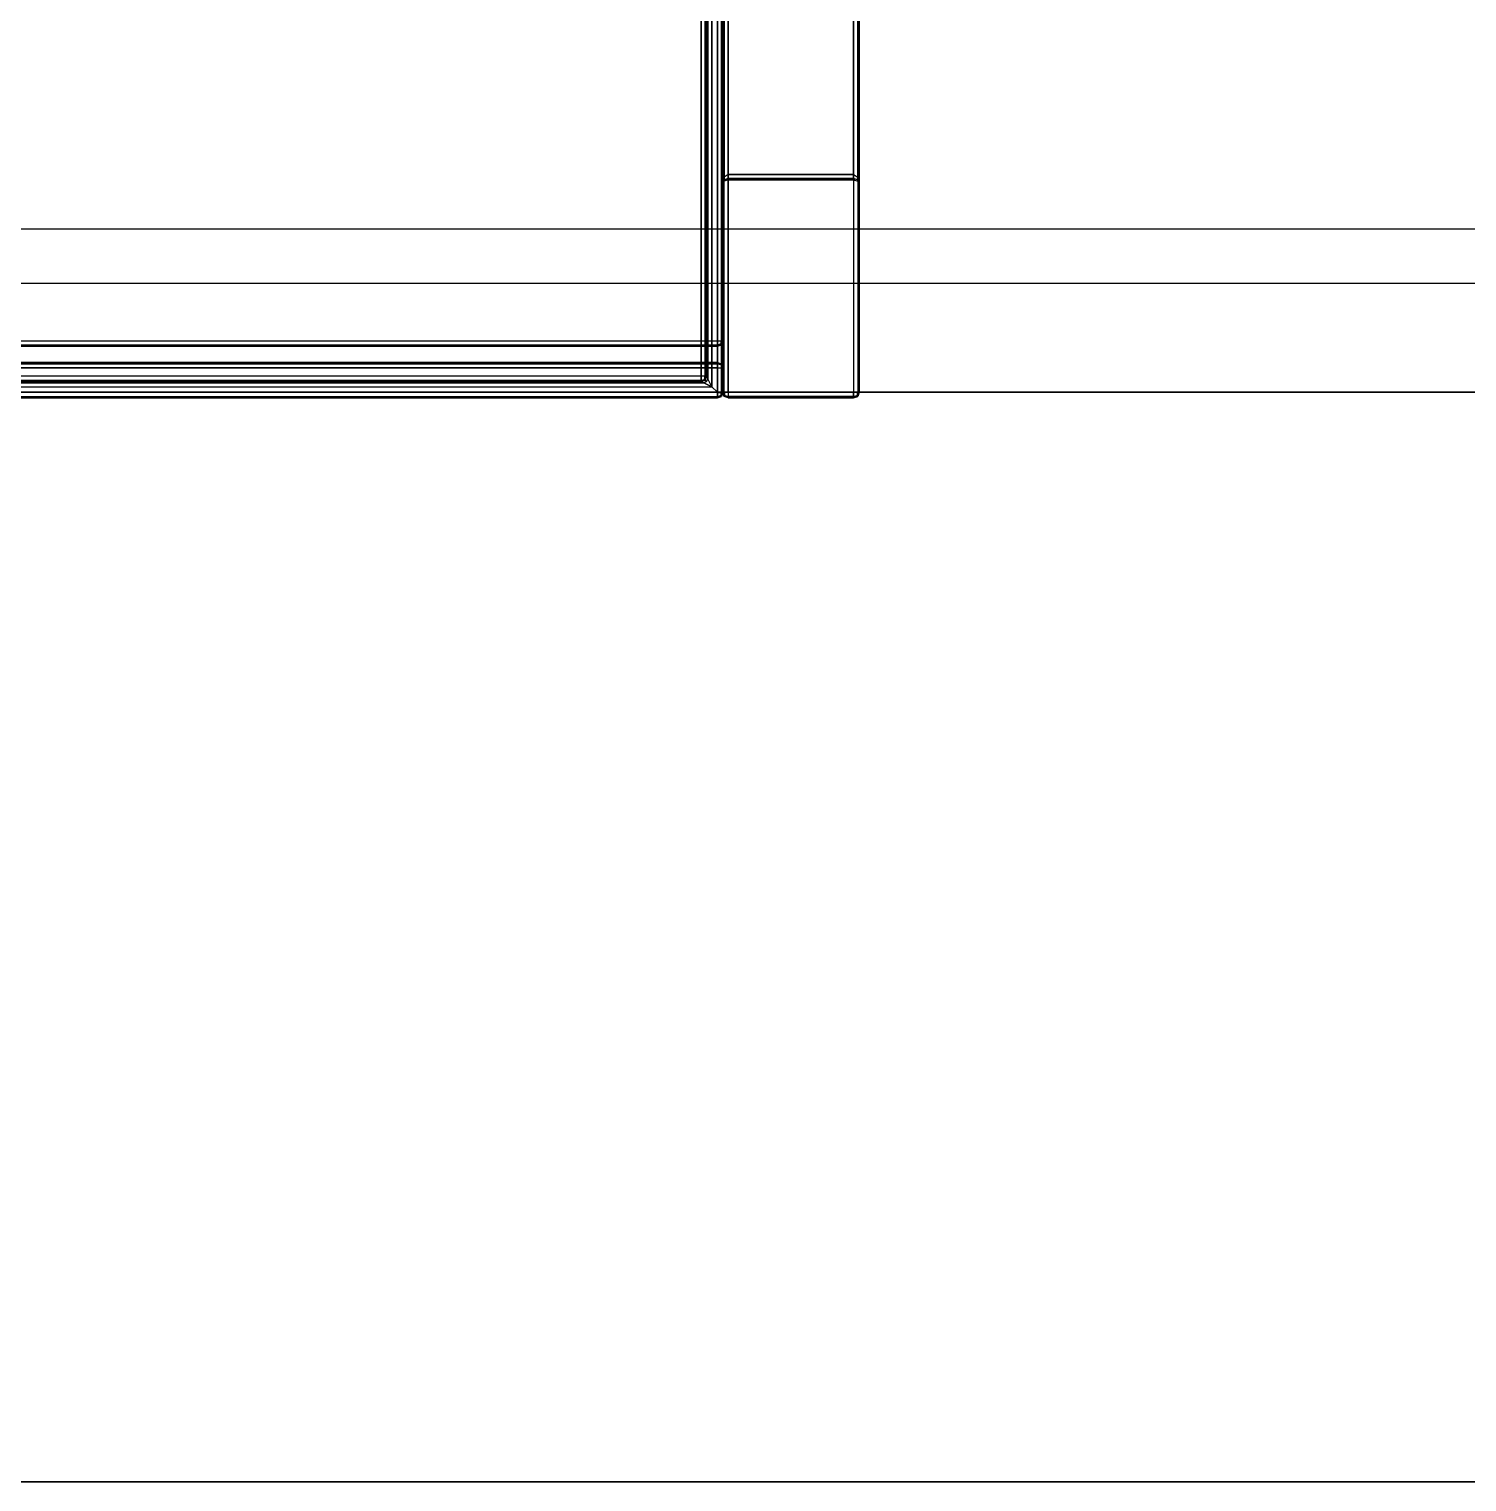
# Model space of a CAD drawing. Extents: x 11992 to 29481, y -6727 to 6811.
# Drawn here: x 15559.2 to 15823.1, y 430.6 to 697.3 of the extents above; entities that cross this region are included whole.
import ezdxf

# ---------------------------------------------------------------- set-up
doc = ezdxf.new("R2010")
doc.units = 0
doc.header["$MEASUREMENT"] = 0
doc.layers.get('0').update_dxf_attribs({"color": 8, "linetype": 'CONTINUOUS'})
doc.layers.add('FF-FINISH【完成面】', color=8, linetype='CONTINUOUS')
doc.layers.add('RC-FIN', color=8, linetype='CONTINUOUS')

msp = doc.modelspace()

# ---------------------------------------------------------------- linework, layer by layer
for p, q in [((15685.58, 1214.23, -2404.32), (15685.58, 630.6, -2404.32)), ((15685.58, 1214.23, -2404.56), (15685.58, 630.6, -2404.56)), ((15685.58, 1214.23, -2440.68), (15685.58, 630.6, -2440.68)), ((15685.58, 630.6, -2368.43), (15685.58, 1214.23, -2368.43)), ((15686.33, 1214.23, -2404.81), (15686.33, 630.6, -2404.81)), ((15686.33, 1214.23, -2368.68), (15686.33, 630.6, -2368.68)), ((15686.33, 630.6, -2440.43), (15686.33, 1214.23, -2440.43)), ((15686.33, 630.6, -2404.07), (15686.33, 1214.23, -2404.07)), ((15686.58, 630.6, -2439.68), (15686.58, 1214.23, -2439.68)), ((15686.58, 630.6, -2403.32), (15686.58, 1214.23, -2403.32)), ((15686.58, 1214.23, -2405.56), (15686.58, 630.6, -2405.56)), ((15686.58, 1214.23, -2369.43), (15686.58, 630.6, -2369.43)), ((15686.58, 1214.23, -52.17), (15686.58, 630.6, -52.17)), ((15686.58, 1214.23, -2439.43), (15686.58, 630.6, -2439.43)), ((15686.83, 630.6, -2440.18), (15686.83, 1214.23, -2440.18)), ((15686.83, 630.6, -51.42), (15686.83, 1214.23, -51.42)), ((15687.58, 630.6, -2440.43), (15687.58, 1214.23, -2440.43)), ((15687.58, 1214.23, -51.17), (15687.58, 630.6, -51.17)), ((15710.58, 1214.23, -51.17), (15710.58, 630.6, -51.17)), ((15710.58, 1214.23, -2440.43), (15710.58, 629.85, -2440.18)), ((15711.33, 1214.23, -2440.18), (15711.33, 630.6, -2440.18)), ((15711.33, 1214.23, -51.42), (15711.33, 630.6, -51.42)), ((15711.58, 630.6, -52.17), (15711.58, 1214.23, -52.17)), ((15711.58, 1214.23, -2439.43), (15711.58, 630.6, -2439.43)), ((15682.58, 633.6, -2368.93), (15682.58, 1211.23, -2368.93)), ((15682.58, 633.6, -2403.82), (15682.58, 1211.23, -2403.82)), ((15682.58, 633.6, -2440.18), (15682.58, 1211.23, -2440.18)), ((15682.58, 1211.23, -2405.07), (15682.58, 633.6, -2405.07)), ((15683.33, 633.6, -2439.93), (15683.33, 1211.23, -2439.93)), ((15683.33, 633.6, -2403.57), (15683.33, 1211.23, -2403.57)), ((15683.33, 1211.23, -2405.32), (15683.33, 633.6, -2405.32)), ((15683.33, 1211.23, -2369.18), (15683.33, 633.6, -2369.18)), ((15683.58, 633.6, -2439.18), (15683.58, 1211.23, -2439.18)), ((15683.58, 1211.23, -2369.93), (15683.58, 633.6, -2369.93)), ((15683.58, 633.6, -2402.82), (15683.58, 1211.23, -2402.82)), ((15683.58, 1211.23, -2439.68), (15683.58, 633.6, -2439.68)), ((15683.58, 1211.23, -2403.32), (15683.58, 633.6, -2403.32)), ((15683.58, 1211.23, -2406.07), (15683.58, 633.6, -2406.07)), ((15683.58, 633.6, -2405.56), (15683.58, 1211.23, -2405.56)), ((15683.58, 633.6, -2369.43), (15683.58, 1211.23, -2369.43)), ((15683.83, 1211.73, -2404.07), (15683.83, 633.1, -2404.07)), ((15683.83, 633.1, -2404.81), (15683.83, 1211.73, -2404.81)), ((15683.83, 633.1, -2368.68), (15683.83, 1211.73, -2368.68)), ((15683.83, 1211.73, -2440.43), (15683.83, 633.1, -2440.43)), ((15684.58, 631.6, -2404.32), (15684.58, 1213.23, -2404.32)), ((15684.58, 631.6, -2368.43), (15684.58, 1213.23, -2368.43)), ((15684.58, 631.6, -2440.68), (15684.58, 1213.23, -2440.68)), ((15684.58, 1213.23, -2404.56), (15684.58, 631.6, -2404.56)), ((15685.58, 1211.23, -1388.6), (15685.58, 640.07, -1388.6)), ((15685.58, 1211.23, -75.67), (15685.58, 640.07, -75.67)), ((15685.58, 1211.23, -51.67), (15685.58, 640.07, -51.67)), ((15685.58, 1211.23, -1412.6), (15685.58, 640.07, -1412.6)), ((15686.33, 1211.23, -75.42), (15686.33, 640.07, -75.42)), ((15686.33, 1211.23, -1388.85), (15686.33, 640.07, -1388.85)), ((15686.33, 1211.23, -51.92), (15686.33, 640.07, -51.92)), ((15686.33, 1211.23, -1412.35), (15686.33, 640.07, -1412.35)), ((15686.58, 1211.23, -52.67), (15686.58, 640.07, -52.67)), ((15686.58, 640.07, -74.67), (15686.58, 1211.23, -74.67)), ((15686.58, 1211.23, -1389.6), (15686.58, 640.07, -1389.6)), ((15686.58, 640.07, -1411.6), (15686.58, 1211.23, -1411.6)), ((15686.58, 1176.23, -75.17), (15686.58, 668.6, -75.17)), ((15686.58, 668.6, -2366.43), (15686.58, 1176.23, -2366.43)), ((15686.58, 668.6, -1411.61), (15686.58, 1176.23, -1411.61)), ((15686.58, 668.6, -1389.61), (15686.58, 1176.23, -1389.61)), ((15711.58, 1176.23, -2366.43), (15711.58, 668.6, -2366.43)), ((15711.58, 668.6, -1389.61), (15711.58, 1176.23, -1389.61)), ((15711.58, 1176.23, -1411.61), (15711.58, 668.6, -1411.61)), ((15711.58, 668.6, -75.17), (15711.58, 1176.23, -75.17)), ((15686.83, 1174.73, -2365.68), (15686.83, 670.1, -2365.68)), ((15686.83, 1174.73, -75.92), (15686.83, 670.1, -75.92)), ((15686.83, 670.1, -1388.86), (15686.83, 1174.73, -1388.86)), ((15686.83, 670.1, -1412.36), (15686.83, 1174.73, -1412.36)), ((15687.58, 1174.23, -76.17), (15687.58, 670.6, -76.17)), ((15687.58, 1174.23, -2365.43), (15687.58, 670.6, -2365.43)), ((15687.58, 1174.23, -1388.61), (15687.58, 670.6, -1388.61)), ((15687.58, 1174.23, -1412.61), (15687.58, 669.85, -1412.86)), ((15710.58, 1174.23, -76.17), (15710.58, 670.6, -76.17)), ((15710.58, 670.6, -1388.61), (15710.58, 1174.23, -1388.61)), ((15710.58, 670.6, -2365.43), (15710.58, 1174.23, -2365.43)), ((15710.58, 670.6, -1412.61), (15710.58, 1174.23, -1412.61)), ((15711.33, 670.1, -1388.86), (15711.33, 1174.73, -1388.86)), ((15711.33, 670.1, -2365.68), (15711.33, 1174.73, -2365.68)), ((15711.33, 670.1, -1412.36), (15711.33, 1174.73, -1412.36)), ((15711.33, 670.1, -75.92), (15711.33, 1174.73, -75.92)), ((15686.58, 668.6, -75.17), (15686.83, 670.1, -75.92)), ((15686.58, 668.6, -2366.43), (15686.83, 670.1, -2365.68)), ((15686.58, 668.6, -1411.61), (15686.83, 670.1, -1412.36)), ((15686.58, 668.6, -1389.61), (15686.83, 670.1, -1388.86)), ((15686.83, 670.1, -2365.68), (15686.81, 669.6, -2365.43)), ((15686.81, 669.6, -1412.61), (15686.83, 670.1, -1412.36)), ((15686.81, 669.6, -76.17), (15686.83, 670.1, -75.92)), ((15686.81, 669.6, -1388.61), (15686.83, 670.1, -1388.86)), ((15686.81, 669.6, -2365.43), (15687.58, 669.85, -2365.18)), ((15686.81, 669.6, -1412.61), (15687.58, 669.85, -1412.86)), ((15687.58, 669.85, -76.42), (15686.81, 669.6, -76.17)), ((15687.58, 669.85, -1388.36), (15686.81, 669.6, -1388.61)), ((15686.81, 669.6, -2365.43), (15686.83, 669.35, -2364.93)), ((15686.83, 669.35, -1413.11), (15686.81, 669.6, -1412.61)), ((15686.81, 669.6, -76.17), (15686.83, 669.35, -76.67)), ((15686.81, 669.6, -1388.61), (15686.83, 669.35, -1388.11)), ((15687.58, 670.6, -2365.43), (15686.83, 670.1, -2365.68)), ((15687.58, 670.6, -76.17), (15686.83, 670.1, -75.92)), ((15687.58, 670.6, -1388.61), (15686.83, 670.1, -1388.86)), ((15687.58, 670.6, -1412.61), (15686.83, 670.1, -1412.36)), ((15687.58, 669.6, -2364.43), (15686.83, 669.35, -2364.93)), ((15687.58, 669.6, -1413.61), (15686.83, 669.35, -1413.11)), ((15687.58, 669.6, -1387.61), (15686.83, 669.35, -1388.11)), ((15687.58, 669.6, -77.17), (15686.83, 669.35, -76.67)), ((15710.58, 670.6, -1388.61), (15687.58, 670.6, -1388.61)), ((15710.58, 670.6, -76.17), (15687.58, 670.6, -76.17)), ((15687.58, 670.6, -2365.43), (15710.58, 670.6, -2365.43)), ((15687.58, 670.6, -2365.43), (15687.58, 669.85, -2365.18)), ((15687.58, 670.6, -76.17), (15687.58, 669.85, -76.42)), ((15687.58, 670.6, -1388.61), (15687.58, 669.85, -1388.36)), ((15710.58, 670.6, -1412.61), (15687.58, 670.6, -1412.61)), ((15687.58, 669.6, -2364.43), (15687.58, 669.85, -2365.18)), ((15687.58, 669.6, -1413.61), (15687.58, 669.85, -1412.86)), ((15687.58, 669.6, -1387.61), (15687.58, 669.85, -1388.36)), ((15687.58, 669.85, -2365.18), (15710.58, 669.85, -2365.18)), ((15687.58, 669.6, -77.17), (15687.58, 669.85, -76.42)), ((15710.58, 669.85, -1388.36), (15687.58, 669.85, -1388.36)), ((15687.58, 669.85, -76.42), (15710.58, 669.85, -76.42)), ((15710.58, 669.85, -1412.86), (15687.58, 669.85, -1412.86)), ((15687.58, 669.6, -2364.43), (15687.58, 669.6, -1413.61)), ((15710.58, 669.6, -1387.61), (15687.58, 669.6, -1387.61)), ((15687.58, 669.6, -1387.61), (15687.58, 669.6, -77.17)), ((15687.58, 669.6, -77.17), (15710.58, 669.6, -77.17)), ((15710.58, 669.6, -1413.61), (15687.58, 669.6, -1413.61)), ((15710.58, 669.6, -2364.43), (15687.58, 669.6, -2364.43)), ((15710.58, 670.6, -1388.61), (15711.33, 670.1, -1388.86)), ((15710.58, 670.6, -1388.61), (15710.58, 669.85, -1388.36)), ((15710.58, 670.6, -76.17), (15710.58, 669.85, -76.42)), ((15710.58, 670.6, -76.17), (15711.33, 670.1, -75.92)), ((15710.58, 670.6, -2365.43), (15711.33, 670.1, -2365.68)), ((15710.58, 670.6, -1412.61), (15710.58, 669.85, -1412.86)), ((15710.58, 670.6, -1412.61), (15711.33, 670.1, -1412.36)), ((15710.58, 669.6, -2364.43), (15710.58, 670.6, -2365.43)), ((15711.35, 669.6, -76.17), (15710.58, 669.85, -76.42)), ((15710.58, 669.6, -1387.61), (15710.58, 669.85, -1388.36)), ((15711.35, 669.6, -1388.61), (15710.58, 669.85, -1388.36)), ((15710.58, 669.85, -2365.18), (15711.35, 669.6, -2365.43)), ((15710.58, 669.6, -77.17), (15710.58, 669.85, -76.42)), ((15710.58, 669.6, -1413.61), (15710.58, 669.85, -1412.86)), ((15710.58, 669.85, -1412.86), (15711.35, 669.6, -1412.61)), ((15710.58, 669.6, -1387.61), (15710.58, 669.6, -77.17)), ((15710.58, 669.6, -1387.61), (15711.33, 669.35, -1388.11)), ((15710.58, 669.6, -77.17), (15711.33, 669.35, -76.67)), ((15710.58, 669.6, -1413.61), (15710.58, 669.6, -2364.43)), ((15710.58, 669.6, -1413.61), (15711.33, 669.35, -1413.11)), ((15710.58, 669.6, -2364.43), (15711.33, 669.35, -2364.93)), ((15711.58, 668.6, -1389.61), (15711.33, 670.1, -1388.86)), ((15711.58, 668.6, -2366.43), (15711.33, 670.1, -2365.68)), ((15711.35, 669.6, -1388.61), (15711.33, 670.1, -1388.86)), ((15711.35, 669.6, -2365.43), (15711.33, 670.1, -2365.68)), ((15711.58, 668.6, -1411.61), (15711.33, 670.1, -1412.36)), ((15711.58, 668.6, -75.17), (15711.33, 670.1, -75.92)), ((15711.35, 669.6, -1412.61), (15711.33, 670.1, -1412.36)), ((15711.33, 670.1, -75.92), (15711.35, 669.6, -76.17)), ((15711.35, 669.6, -76.17), (15711.33, 669.35, -76.67)), ((15711.33, 669.35, -1388.11), (15711.35, 669.6, -1388.61)), ((15711.35, 669.6, -2365.43), (15711.33, 669.35, -2364.93)), ((15711.35, 669.6, -1412.61), (15711.33, 669.35, -1413.11)), ((15686.58, 668.6, -75.17), (15686.83, 669.35, -76.67)), ((15686.58, 668.6, -2366.43), (15686.83, 669.35, -2364.93)), ((15686.58, 668.6, -1411.61), (15686.83, 669.35, -1413.11)), ((15686.58, 668.6, -1389.61), (15686.83, 669.35, -1388.11)), ((15686.58, 668.6, -75.17), (15686.58, 630.6, -52.17)), ((15686.58, 630.6, -2439.43), (15686.58, 668.6, -2366.43)), ((15686.58, 668.6, -2366.43), (15686.58, 668.6, -1411.61)), ((15686.58, 630.6, -1388.61), (15686.58, 668.6, -1389.61)), ((15686.58, 668.6, -1411.61), (15686.58, 630.6, -1412.61)), ((15686.58, 668.6, -1411.61), (15686.58, 668.6, -1389.61)), ((15686.58, 668.6, -1389.61), (15686.58, 668.6, -75.17)), ((15686.83, 669.35, -2364.93), (15686.83, 669.35, -1413.11)), ((15686.83, 669.35, -76.67), (15686.83, 669.35, -1388.11)), ((15711.33, 669.35, -1413.11), (15711.33, 669.35, -2364.93)), ((15711.58, 668.6, -1389.61), (15711.33, 669.35, -1388.11)), ((15711.58, 668.6, -2366.43), (15711.33, 669.35, -2364.93)), ((15711.33, 669.35, -1388.11), (15711.33, 669.35, -76.67)), ((15711.58, 668.6, -1411.61), (15711.33, 669.35, -1413.11)), ((15711.58, 668.6, -75.17), (15711.33, 669.35, -76.67)), ((15711.58, 668.6, -1389.61), (15711.58, 630.6, -1388.61)), ((15711.58, 668.6, -1389.61), (15711.58, 668.6, -75.17)), ((15711.58, 668.6, -2366.43), (15711.58, 668.6, -1411.61)), ((15711.58, 630.6, -1412.61), (15711.58, 668.6, -1411.61)), ((15711.58, 630.6, -52.17), (15711.58, 668.6, -75.17)), ((15711.58, 668.6, -1411.61), (15711.58, 668.6, -1389.61)), ((15711.58, 630.6, -2439.43), (15711.58, 668.6, -2366.43)), ((14424.69, 640.07, -75.67), (15685.58, 640.07, -75.67)), ((14424.69, 640.07, -1388.6), (15685.58, 640.07, -1388.6)), ((14424.69, 640.07, -1412.6), (15685.58, 640.07, -1412.6)), ((14424.69, 640.07, -51.67), (15685.58, 640.07, -51.67)), ((15685.58, 640.07, -75.67), (15685.58, 639.32, -75.42)), ((15685.58, 640.07, -75.67), (15686.33, 640.07, -75.42)), ((15685.58, 640.07, -1388.6), (15686.33, 640.07, -1388.85)), ((15685.58, 640.07, -1388.6), (15685.58, 639.32, -1388.85)), ((15685.58, 640.07, -51.67), (15686.33, 640.07, -51.92)), ((15685.58, 640.07, -51.67), (15685.58, 639.32, -51.92)), ((15685.58, 640.07, -1412.6), (15685.58, 639.32, -1412.35)), ((15685.58, 640.07, -1412.6), (15686.33, 640.07, -1412.35)), ((15686.33, 640.07, -75.42), (15686.21, 639.45, -75.3)), ((15686.21, 639.45, -1388.98), (15686.33, 640.07, -1388.85)), ((15686.33, 640.07, -1412.35), (15686.21, 639.45, -1412.23)), ((15686.21, 639.45, -52.05), (15686.33, 640.07, -51.92)), ((15686.58, 640.07, -52.67), (15686.33, 639.32, -52.67)), ((15686.58, 640.07, -52.67), (15686.33, 640.07, -51.92)), ((15686.58, 640.07, -74.67), (15686.33, 640.07, -75.42)), ((15686.58, 640.07, -74.67), (15686.33, 639.32, -74.67)), ((15686.58, 640.07, -1389.6), (15686.33, 639.32, -1389.6)), ((15686.58, 640.07, -1389.6), (15686.33, 640.07, -1388.85)), ((15686.58, 640.07, -1411.6), (15686.33, 640.07, -1412.35)), ((15686.58, 640.07, -1411.6), (15686.33, 639.32, -1411.6)), ((15686.58, 640.07, -52.67), (15686.58, 640.07, -74.67)), ((15686.58, 640.07, -1389.6), (15686.58, 640.07, -1411.6)), ((14424.69, 639.32, -75.42), (15685.58, 639.32, -75.42)), ((14424.69, 639.32, -1388.85), (15685.58, 639.32, -1388.85)), ((14424.69, 639.32, -51.92), (15685.58, 639.32, -51.92)), ((14424.69, 639.32, -1412.35), (15685.58, 639.32, -1412.35)), ((14424.69, 639.07, -1389.6), (15685.58, 639.07, -1389.6)), ((14424.69, 639.07, -1411.6), (15685.58, 639.07, -1411.6)), ((14424.69, 639.07, -52.67), (15685.58, 639.07, -52.67)), ((14424.69, 639.07, -74.67), (15685.58, 639.07, -74.67)), ((15685.58, 639.32, -1388.85), (15686.21, 639.45, -1388.98)), ((15686.21, 639.45, -75.3), (15685.58, 639.32, -75.42)), ((15685.58, 639.32, -51.92), (15686.21, 639.45, -52.05)), ((15686.21, 639.45, -1412.23), (15685.58, 639.32, -1412.35)), ((15685.58, 639.07, -1411.6), (15686.33, 639.32, -1411.6)), ((15685.58, 639.07, -1411.6), (15685.58, 639.32, -1412.35)), ((15685.58, 639.07, -1389.6), (15685.58, 639.32, -1388.85)), ((15685.58, 639.07, -1389.6), (15686.33, 639.32, -1389.6)), ((15685.58, 639.07, -74.67), (15686.33, 639.32, -74.67)), ((15685.58, 639.07, -74.67), (15685.58, 639.32, -75.42)), ((15685.58, 639.07, -52.67), (15685.58, 639.32, -51.92)), ((15685.58, 639.07, -52.67), (15686.33, 639.32, -52.67)), ((15685.58, 639.07, -1411.6), (15685.58, 639.07, -1389.6)), ((15685.58, 639.07, -74.67), (15685.58, 639.07, -52.67)), ((15686.21, 639.45, -75.3), (15686.33, 639.32, -74.67)), ((15686.21, 639.45, -1388.98), (15686.33, 639.32, -1389.6)), ((15686.21, 639.45, -52.05), (15686.33, 639.32, -52.67)), ((15686.21, 639.45, -1412.23), (15686.33, 639.32, -1411.6)), ((15686.33, 639.32, -1411.6), (15686.33, 639.32, -1389.6)), ((15686.33, 639.32, -74.67), (15686.33, 639.32, -52.67)), ((14424.69, 636.07, -52.17), (15685.58, 636.07, -52.17)), ((15685.58, 636.07, -2367.43), (14424.69, 636.07, -2367.43)), ((14424.69, 635.82, -51.42), (15685.58, 635.82, -51.42)), ((15685.58, 635.82, -2368.18), (14424.69, 635.82, -2368.18)), ((14424.69, 635.07, -2368.43), (15685.58, 635.07, -2368.43)), ((15685.58, 635.07, -51.17), (14424.69, 635.07, -51.17)), ((15685.58, 636.07, -52.17), (15686.33, 635.82, -52.17)), ((15685.58, 636.07, -52.17), (15685.58, 635.82, -51.42)), ((15685.58, 636.07, -2367.43), (15685.58, 636.07, -52.17)), ((15685.58, 636.07, -2367.43), (15685.58, 635.82, -2368.18)), ((15685.58, 636.07, -2367.43), (15686.33, 635.82, -2367.43)), ((15685.58, 635.07, -2368.43), (15685.58, 635.82, -2368.18)), ((15685.58, 635.07, -51.17), (15685.58, 635.82, -51.42)), ((15686.21, 635.7, -2368.06), (15685.58, 635.82, -2368.18)), ((15685.58, 635.82, -51.42), (15686.21, 635.7, -51.55)), ((15685.58, 635.07, -2368.43), (15685.58, 630.59, -2368.43)), ((15685.58, 635.07, -2368.43), (15686.33, 635.07, -2368.18)), ((15685.58, 635.07, -51.17), (15685.58, 630.6, -51.17)), ((15685.58, 635.07, -51.17), (15686.33, 635.07, -51.42)), ((15686.33, 635.82, -2367.43), (15686.21, 635.7, -2368.06)), ((15686.21, 635.7, -51.55), (15686.33, 635.82, -52.17)), ((15686.21, 635.7, -2368.06), (15686.33, 635.07, -2368.18)), ((15686.21, 635.7, -51.55), (15686.33, 635.07, -51.42)), ((15686.58, 635.07, -2367.43), (15686.33, 635.82, -2367.43)), ((15686.58, 635.07, -52.17), (15686.33, 635.82, -52.17)), ((15686.33, 635.82, -2367.43), (15686.33, 635.82, -52.17)), ((15686.58, 635.07, -2367.43), (15686.33, 635.07, -2368.18)), ((15686.33, 635.07, -51.42), (15686.33, 630.6, -51.42)), ((15686.58, 635.07, -52.17), (15686.33, 635.07, -51.42)), ((15686.33, 635.07, -2368.18), (15686.33, 630.59, -2368.18)), ((15686.58, 635.07, -2367.43), (15686.58, 630.59, -2367.43)), ((15686.58, 635.07, -2367.43), (15686.58, 635.07, -52.17)), ((15686.58, 635.07, -52.17), (15686.58, 630.6, -52.17)), ((14427.18, 632.34, -2440.43), (15683.08, 632.35, -2440.43)), ((14427.18, 632.34, -2404.81), (15683.08, 632.35, -2404.81)), ((14427.18, 632.34, -2404.07), (15683.08, 632.35, -2404.07)), ((14427.18, 632.34, -2368.68), (15683.08, 632.35, -2368.68)), ((14427.68, 633.6, -2368.93), (15682.58, 633.6, -2368.93)), ((14427.68, 633.59, -2440.18), (15682.58, 633.6, -2440.18)), ((14427.68, 633.59, -2403.82), (15682.58, 633.6, -2403.82)), ((14427.68, 633.6, -2405.07), (15682.58, 633.6, -2405.07)), ((14427.68, 632.85, -2405.32), (15682.58, 632.85, -2405.32)), ((14427.68, 632.84, -2439.93), (15682.58, 632.85, -2439.93)), ((14427.68, 632.85, -2369.18), (15682.58, 632.85, -2369.18)), ((14427.68, 632.84, -2403.57), (15682.58, 632.85, -2403.57)), ((14427.68, 632.59, -2403.32), (15682.58, 632.6, -2403.32)), ((14427.68, 632.59, -2369.43), (15682.58, 632.6, -2369.43)), ((14427.68, 632.6, -2406.07), (15682.58, 632.6, -2406.07)), ((14427.68, 632.59, -2439.18), (15682.58, 632.6, -2439.18)), ((14427.68, 632.6, -2369.93), (15682.58, 632.6, -2369.93)), ((14427.68, 632.59, -2439.68), (15682.58, 632.6, -2439.68)), ((14427.68, 632.59, -2405.56), (15682.58, 632.6, -2405.56)), ((14427.68, 632.59, -2402.82), (15682.58, 632.6, -2402.82)), ((15682.58, 632.85, -2439.93), (15682.58, 633.6, -2440.18)), ((15682.58, 633.6, -2403.82), (15682.58, 632.85, -2403.57)), ((15682.58, 633.6, -2368.93), (15683.33, 633.6, -2369.18)), ((15682.58, 633.6, -2368.93), (15682.58, 632.85, -2369.18)), ((15682.58, 633.6, -2403.82), (15683.33, 633.6, -2403.57)), ((15682.58, 633.6, -2405.07), (15683.33, 633.6, -2405.32)), ((15682.58, 633.6, -2405.07), (15682.58, 632.85, -2405.32)), ((15682.58, 633.6, -2440.18), (15683.33, 633.6, -2439.93)), ((15682.58, 632.85, -2439.93), (15683.21, 632.97, -2439.8)), ((15682.58, 632.85, -2403.57), (15683.21, 632.97, -2403.44)), ((15682.58, 632.85, -2405.32), (15683.21, 632.97, -2405.44)), ((15682.58, 632.85, -2369.18), (15683.21, 632.97, -2369.31)), ((15682.58, 632.6, -2369.93), (15682.58, 632.85, -2369.18)), ((15682.58, 632.6, -2369.93), (15683.33, 632.85, -2369.93)), ((15682.58, 632.6, -2402.82), (15683.33, 632.85, -2402.82)), ((15682.58, 632.6, -2439.68), (15683.33, 632.85, -2439.68)), ((15682.58, 632.6, -2369.43), (15683.33, 632.85, -2369.43)), ((15682.58, 632.6, -2439.18), (15682.58, 632.85, -2439.93)), ((15682.58, 632.6, -2403.32), (15683.33, 632.85, -2403.32)), ((15682.58, 632.6, -2439.18), (15683.33, 632.85, -2439.18)), ((15682.58, 632.6, -2406.07), (15682.58, 632.85, -2405.32)), ((15682.58, 632.6, -2406.07), (15683.33, 632.85, -2406.07)), ((15682.58, 632.85, -2403.57), (15682.58, 632.6, -2402.82)), ((15682.58, 632.6, -2405.56), (15683.33, 632.85, -2405.56)), ((15682.58, 632.6, -2402.82), (15682.58, 632.6, -2369.93)), ((15682.58, 632.6, -2439.68), (15683.08, 632.35, -2440.43)), ((15682.58, 632.6, -2369.43), (15682.58, 632.6, -2403.32)), ((15682.58, 632.6, -2369.43), (15683.08, 632.35, -2368.68)), ((15682.58, 632.6, -2439.18), (15682.58, 632.6, -2406.07)), ((15682.58, 632.6, -2403.32), (15683.08, 632.35, -2404.07)), ((15682.58, 632.6, -2405.56), (15682.58, 632.6, -2439.68)), ((15682.58, 632.6, -2405.56), (15683.08, 632.35, -2404.81)), ((15683.58, 632.6, -2404.08), (15683.08, 632.35, -2404.07)), ((15683.08, 632.35, -2440.43), (15683.58, 632.6, -2440.45)), ((15683.08, 632.35, -2368.68), (15683.58, 632.6, -2368.66)), ((15683.08, 632.35, -2404.81), (15683.58, 632.6, -2404.8)), ((15684.58, 631.6, -2404.32), (15683.08, 632.35, -2404.07)), ((15683.08, 632.35, -2440.43), (15684.58, 631.6, -2440.68)), ((15684.58, 631.6, -2404.56), (15683.08, 632.35, -2404.81)), ((15683.08, 632.35, -2368.68), (15684.58, 631.6, -2368.43)), ((15683.21, 632.97, -2369.31), (15683.33, 633.6, -2369.18)), ((15683.33, 633.6, -2439.93), (15683.21, 632.97, -2439.8)), ((15683.33, 633.6, -2403.57), (15683.21, 632.97, -2403.44)), ((15683.21, 632.97, -2405.44), (15683.33, 633.6, -2405.32)), ((15683.21, 632.97, -2369.31), (15683.33, 632.85, -2369.93)), ((15683.21, 632.97, -2439.8), (15683.33, 632.85, -2439.18)), ((15683.21, 632.97, -2403.44), (15683.33, 632.85, -2402.82)), ((15683.21, 632.97, -2405.44), (15683.33, 632.85, -2406.07)), ((15683.58, 633.6, -2439.18), (15683.33, 633.6, -2439.93)), ((15683.58, 633.6, -2439.18), (15683.33, 632.85, -2439.18)), ((15683.58, 633.6, -2369.93), (15683.33, 632.85, -2369.93)), ((15683.58, 633.6, -2369.93), (15683.33, 633.6, -2369.18)), ((15683.58, 633.6, -2402.82), (15683.33, 633.6, -2403.57)), ((15683.58, 633.6, -2402.82), (15683.33, 632.85, -2402.82)), ((15683.58, 633.6, -2439.68), (15683.33, 632.85, -2439.68)), ((15683.58, 633.6, -2403.32), (15683.33, 632.85, -2403.32)), ((15683.58, 633.6, -2405.56), (15683.33, 632.85, -2405.56)), ((15683.58, 633.6, -2369.43), (15683.33, 632.85, -2369.43)), ((15683.58, 633.6, -2406.07), (15683.33, 632.85, -2406.07)), ((15683.58, 633.6, -2406.07), (15683.33, 633.6, -2405.32)), ((15683.58, 632.6, -2440.45), (15683.33, 632.85, -2439.68)), ((15683.33, 632.85, -2439.68), (15683.33, 632.85, -2405.56)), ((15683.58, 632.6, -2404.08), (15683.33, 632.85, -2403.32)), ((15683.33, 632.85, -2405.56), (15683.58, 632.6, -2404.8)), ((15683.33, 632.85, -2403.32), (15683.33, 632.85, -2369.43)), ((15683.33, 632.85, -2369.43), (15683.58, 632.6, -2368.66)), ((15683.33, 632.85, -2406.07), (15683.33, 632.85, -2439.18)), ((15683.33, 632.85, -2369.93), (15683.33, 632.85, -2402.82)), ((15683.58, 633.6, -2369.93), (15683.58, 633.6, -2402.82)), ((15683.58, 633.6, -2439.68), (15683.58, 633.6, -2405.56)), ((15683.58, 633.6, -2439.68), (15683.83, 633.1, -2440.43)), ((15683.58, 633.6, -2403.32), (15683.58, 633.6, -2369.43)), ((15683.58, 633.6, -2403.32), (15683.83, 633.1, -2404.07)), ((15683.58, 633.6, -2405.56), (15683.83, 633.1, -2404.81)), ((15683.58, 633.6, -2369.43), (15683.83, 633.1, -2368.68)), ((15683.58, 633.6, -2406.07), (15683.58, 633.6, -2439.18)), ((15683.83, 633.1, -2404.07), (15683.58, 632.6, -2404.08)), ((15683.58, 632.6, -2404.8), (15683.83, 633.1, -2404.81)), ((15683.58, 632.6, -2368.66), (15683.83, 633.1, -2368.68)), ((15683.83, 633.1, -2440.43), (15683.58, 632.6, -2440.45)), ((15684.58, 631.6, -2404.32), (15683.83, 633.1, -2404.07)), ((15684.58, 631.6, -2368.43), (15683.83, 633.1, -2368.68)), ((15684.58, 631.6, -2440.68), (15683.83, 633.1, -2440.43)), ((15684.58, 631.6, -2404.56), (15683.83, 633.1, -2404.81)), ((17199.59, 630.6, -40.43), (14399.59, 630.6, -40.43)), ((14399.59, 630.6, 379.57), (17199.59, 630.6, 379.57)), ((17199.63, 630.6, 559.57), (14399.62, 630.6, 559.57)), ((17199.63, 630.6, 379.57), (14399.62, 630.6, 379.57)), ((17199.63, 630.6, -2440.43), (14399.62, 630.6, -2440.43)), ((14399.62, 630.6, 559.57), (17199.63, 630.6, 559.57)), ((17199.63, 630.6, -2440.43), (14399.62, 630.6, -2440.43)), ((17199.63, 630.6, -2440.43), (14399.62, 630.6, -2440.43)), ((17199.63, 630.6, -2640.43), (14399.62, 630.6, -2640.43)), ((14424.68, 630.6, -2368.43), (15685.58, 630.6, -2368.43)), ((14424.68, 630.6, -2440.68), (15685.58, 630.6, -2440.68)), ((14424.68, 630.6, -2404.56), (15685.58, 630.6, -2404.56)), ((14424.68, 630.6, -2404.32), (15685.58, 630.6, -2404.32)), ((14424.68, 629.84, -2368.68), (15685.58, 629.85, -2368.68)), ((14424.68, 629.84, -2440.43), (15685.58, 629.85, -2440.43)), ((14424.68, 629.84, -2404.81), (15685.58, 629.85, -2404.81)), ((14424.68, 629.84, -2404.07), (15685.58, 629.85, -2404.07)), ((14424.68, 629.59, -2369.43), (15685.58, 629.6, -2369.43)), ((14424.68, 629.59, -2439.68), (15685.58, 629.6, -2439.68)), ((14424.68, 629.59, -2403.32), (15685.58, 629.6, -2403.32)), ((14424.68, 629.59, -2405.56), (15685.58, 629.6, -2405.56)), ((14424.69, 630.59, -51.17), (15685.58, 630.6, -51.17)), ((15685.58, 630.59, -2368.43), (14424.69, 630.59, -2368.43)), ((14424.69, 629.84, -51.42), (15685.58, 629.85, -51.42)), ((14424.69, 629.84, -2368.18), (15685.58, 629.84, -2368.18)), ((14424.69, 629.59, -52.17), (15685.58, 629.6, -52.17)), ((14424.69, 629.59, -2367.43), (15685.58, 629.59, -2367.43)), ((14425.68, 631.59, -2440.68), (15684.58, 631.6, -2440.68)), ((14425.68, 631.59, -2368.43), (15684.58, 631.6, -2368.43)), ((14425.68, 631.59, -2404.56), (15684.58, 631.6, -2404.56)), ((14425.68, 631.59, -2404.32), (15684.58, 631.6, -2404.32)), ((15685.58, 630.6, -2404.56), (15684.58, 631.6, -2404.56)), ((15685.58, 630.6, -2404.32), (15684.58, 631.6, -2404.32)), ((15685.58, 630.6, -2368.43), (15684.58, 631.6, -2368.43)), ((15684.58, 631.6, -2440.68), (15685.58, 630.6, -2440.68)), ((15685.58, 630.6, -2404.56), (15686.33, 630.6, -2404.81)), ((15685.58, 630.6, -2404.32), (15686.33, 630.6, -2404.07)), ((15685.58, 629.85, -2404.07), (15685.58, 630.6, -2404.32)), ((15685.58, 629.85, -2368.68), (15685.58, 630.6, -2368.43)), ((15685.58, 630.6, -2368.43), (15686.33, 630.6, -2368.68)), ((15685.58, 630.6, -2440.68), (15686.33, 630.6, -2440.43)), ((15685.58, 630.6, -51.17), (15686.33, 630.6, -51.42)), ((15685.58, 630.6, -51.17), (15685.58, 629.85, -51.42)), ((15685.58, 629.85, -2404.81), (15685.58, 630.6, -2404.56)), ((15685.58, 629.85, -2440.43), (15685.58, 630.6, -2440.68)), ((15685.58, 630.59, -2368.43), (15685.58, 629.84, -2368.18)), ((15685.58, 630.59, -2368.43), (15686.33, 630.59, -2368.18)), ((15686.21, 629.97, -51.55), (15685.58, 629.85, -51.42)), ((15685.58, 629.85, -2404.07), (15686.21, 629.97, -2403.94)), ((15685.58, 629.85, -2368.68), (15686.21, 629.97, -2368.8)), ((15685.58, 629.84, -2368.18), (15686.21, 629.97, -2368.06)), ((15685.58, 629.85, -2440.43), (15686.21, 629.97, -2440.3)), ((15685.58, 629.85, -2404.81), (15686.21, 629.97, -2404.94)), ((15685.58, 629.6, -2439.68), (15686.33, 629.85, -2439.68)), ((15685.58, 629.6, -2405.56), (15686.33, 629.85, -2405.56)), ((15685.58, 629.85, -2404.07), (15685.58, 629.6, -2403.32)), ((15685.58, 629.6, -2403.32), (15686.33, 629.85, -2403.32)), ((15685.58, 629.85, -2368.68), (15685.58, 629.6, -2369.43)), ((15685.58, 629.6, -2369.43), (15686.33, 629.85, -2369.43)), ((15685.58, 629.6, -52.17), (15685.58, 629.85, -51.42)), ((15685.58, 629.6, -52.17), (15686.33, 629.85, -52.17)), ((15685.58, 629.85, -2440.43), (15685.58, 629.6, -2439.68)), ((15685.58, 629.85, -2404.81), (15685.58, 629.6, -2405.56)), ((15685.58, 629.59, -2367.43), (15686.33, 629.84, -2367.43)), ((15685.58, 629.59, -2367.43), (15685.58, 629.84, -2368.18)), ((15685.58, 629.6, -2439.68), (15685.58, 629.6, -2405.56)), ((15685.58, 629.6, -2403.32), (15685.58, 629.6, -2369.43)), ((15685.58, 629.59, -2367.43), (15685.58, 629.6, -52.17)), ((15686.21, 629.97, -2440.3), (15686.33, 630.6, -2440.43)), ((15686.21, 629.97, -2403.94), (15686.33, 630.6, -2404.07)), ((15686.21, 629.97, -51.55), (15686.33, 630.6, -51.42)), ((15686.21, 629.97, -2404.94), (15686.33, 630.6, -2404.81)), ((15686.21, 629.97, -2368.8), (15686.33, 630.6, -2368.68)), ((15686.21, 629.97, -2368.06), (15686.33, 630.59, -2368.18)), ((15686.21, 629.97, -2440.3), (15686.33, 629.85, -2439.68)), ((15686.33, 629.85, -52.17), (15686.21, 629.97, -51.55)), ((15686.21, 629.97, -2403.94), (15686.33, 629.85, -2403.32)), ((15686.33, 629.85, -2405.56), (15686.21, 629.97, -2404.94)), ((15686.33, 629.85, -2369.43), (15686.21, 629.97, -2368.8)), ((15686.21, 629.97, -2368.06), (15686.33, 629.84, -2367.43)), ((15686.58, 630.6, -2439.68), (15686.33, 630.6, -2440.43)), ((15686.58, 630.6, -2439.68), (15686.33, 629.85, -2439.68)), ((15686.58, 630.6, -52.17), (15686.33, 629.85, -52.17)), ((15686.58, 630.6, -52.17), (15686.33, 630.6, -51.42)), ((15686.58, 630.6, -2403.32), (15686.33, 630.6, -2404.07)), ((15686.58, 630.6, -2403.32), (15686.33, 629.85, -2403.32)), ((15686.58, 630.6, -2405.56), (15686.33, 629.85, -2405.56)), ((15686.58, 630.6, -2405.56), (15686.33, 630.6, -2404.81)), ((15686.58, 630.6, -2369.43), (15686.33, 629.85, -2369.43)), ((15686.58, 630.6, -2369.43), (15686.33, 630.6, -2368.68)), ((15686.58, 630.59, -2367.43), (15686.33, 630.59, -2368.18)), ((15686.58, 630.59, -2367.43), (15686.33, 629.84, -2367.43)), ((15686.33, 629.84, -2367.43), (15686.33, 629.85, -52.17)), ((15686.33, 629.85, -2439.68), (15686.33, 629.85, -2405.56)), ((15686.33, 629.85, -2403.32), (15686.33, 629.85, -2369.43)), ((15686.58, 630.6, -2439.68), (15686.58, 630.6, -2405.56)), ((15686.58, 630.6, -52.17), (15686.58, 630.59, -2367.43)), ((15686.58, 630.6, -2403.32), (15686.58, 630.6, -2369.43)), ((15686.83, 629.85, -1388.61), (15686.58, 630.6, -1388.61)), ((15686.58, 630.6, -2439.43), (15686.58, 630.6, -1412.61)), ((15686.58, 630.6, -2439.43), (15686.83, 630.6, -2440.18)), ((15686.58, 630.6, -2439.43), (15686.83, 629.85, -2439.43)), ((15686.58, 630.6, -52.17), (15686.83, 630.6, -51.42)), ((15686.58, 630.6, -52.17), (15686.83, 629.85, -52.17)), ((15686.58, 630.6, -1388.61), (15686.58, 630.6, -52.17)), ((15686.58, 630.6, -1412.61), (15686.83, 629.85, -1412.61)), ((15686.58, 630.6, -1412.61), (15686.58, 630.6, -1388.61)), ((15687.58, 630.6, -2440.43), (15686.83, 630.6, -2440.18)), ((15686.96, 629.97, -2440.05), (15686.83, 630.6, -2440.18)), ((15686.83, 630.6, -51.42), (15686.96, 629.97, -51.55)), ((15687.58, 630.6, -51.17), (15686.83, 630.6, -51.42)), ((15686.96, 629.97, -2440.05), (15686.83, 629.85, -2439.43)), ((15686.96, 629.97, -51.55), (15686.83, 629.85, -52.17)), ((15687.58, 629.6, -1388.61), (15686.83, 629.85, -1388.61)), ((15687.58, 629.6, -52.17), (15686.83, 629.85, -52.17)), ((15686.83, 629.85, -1388.61), (15686.83, 629.85, -52.17)), ((15687.58, 629.6, -1412.61), (15686.83, 629.85, -1412.61)), ((15687.58, 629.6, -2439.43), (15686.83, 629.85, -2439.43)), ((15686.83, 629.85, -2439.43), (15686.83, 629.85, -1412.61)), ((15686.83, 629.85, -1412.61), (15686.83, 629.85, -1388.61)), ((15687.58, 629.85, -2440.18), (15686.96, 629.97, -2440.05)), ((15686.96, 629.97, -51.55), (15687.58, 629.85, -51.42)), ((15687.58, 630.6, -2440.43), (15687.58, 629.85, -2440.18)), ((15687.58, 630.6, -51.17), (15687.58, 629.85, -51.42)), ((15687.58, 630.6, -2440.43), (15711.58, 630.6, -2439.43)), ((15687.58, 630.6, -51.17), (15711.58, 630.6, -52.17)), ((15687.58, 629.6, -52.17), (15687.58, 629.85, -51.42)), ((15710.58, 629.85, -51.42), (15687.58, 629.85, -51.42)), ((15687.58, 629.6, -2439.43), (15687.58, 629.85, -2440.18)), ((15710.58, 629.85, -2440.18), (15687.58, 629.85, -2440.18)), ((15687.58, 629.6, -1388.61), (15687.58, 629.6, -52.17)), ((15687.58, 629.6, -1388.61), (15710.58, 629.6, -1388.61)), ((15687.58, 629.6, -1412.61), (15710.58, 629.6, -1412.61)), ((15687.58, 629.6, -1412.61), (15687.58, 629.6, -2439.43)), ((15687.58, 629.6, -1412.61), (15687.58, 629.6, -1388.61)), ((15687.58, 629.6, -2439.43), (15710.58, 629.6, -2439.43)), ((15710.58, 629.6, -52.17), (15687.58, 629.6, -52.17)), ((15710.58, 629.6, -52.17), (15710.58, 630.6, -51.17)), ((15710.58, 629.85, -51.42), (15711.21, 629.97, -51.55)), ((15711.21, 629.97, -2440.05), (15710.58, 629.85, -2440.18)), ((15710.58, 629.6, -2439.43), (15711.33, 629.85, -2439.43)), ((15710.58, 629.6, -2439.43), (15710.58, 629.85, -2440.18)), ((15710.58, 629.6, -1412.61), (15711.33, 629.85, -1412.61)), ((15710.58, 629.6, -1388.61), (15711.33, 629.85, -1388.61)), ((15710.58, 629.6, -52.17), (15711.33, 629.85, -52.17)), ((15710.58, 629.6, -2439.43), (15710.58, 629.6, -1412.61)), ((15710.58, 629.6, -1412.61), (15710.58, 629.6, -1388.61)), ((15710.58, 629.6, -1388.61), (15710.58, 629.6, -52.17)), ((15711.21, 629.97, -51.55), (15711.33, 630.6, -51.42)), ((15711.33, 630.6, -2440.18), (15711.21, 629.97, -2440.05)), ((15711.21, 629.97, -51.55), (15711.33, 629.85, -52.17)), ((15711.21, 629.97, -2440.05), (15711.33, 629.85, -2439.43)), ((15711.58, 630.6, -1388.61), (15711.33, 629.85, -1388.61)), ((15711.58, 630.6, -1412.61), (15711.33, 629.85, -1412.61)), ((15711.58, 630.6, -52.17), (15711.33, 629.85, -52.17)), ((15711.58, 630.6, -2439.43), (15711.33, 629.85, -2439.43)), ((15711.33, 629.85, -52.17), (15711.33, 629.85, -1388.61)), ((15711.33, 629.85, -2439.43), (15711.33, 629.85, -1412.61)), ((15711.33, 629.85, -1412.61), (15711.33, 629.85, -1388.61)), ((15711.58, 630.6, -1388.61), (15711.58, 630.6, -52.17)), ((15711.58, 630.6, -1412.61), (15711.58, 630.6, -1388.61)), ((15711.58, 630.6, -2439.43), (15711.58, 630.6, -1412.61)), ((12599.59, 430.6, -40.43), (19099.59, 430.6, -40.43)), ((12599.59, 430.6, 379.57), (19099.59, 430.6, 379.57)), ((17299.63, 430.6, 559.57), (14099.62, 430.6, 559.57)), ((17299.63, 430.6, 379.57), (14099.62, 430.6, 379.57)), ((17299.63, 430.6, 559.57), (14099.62, 430.6, 559.57)), ((17299.63, 430.6, -2440.43), (14099.62, 430.6, -2440.43)), ((17299.63, 430.6, -2440.43), (14099.62, 430.6, -2440.43)), ((17299.63, 430.6, -2640.43), (14099.62, 430.6, -2640.43)), ((16399.62, 430.6, -2440.43), (14899.62, 430.6, -2440.43))]:
    msp.add_line(p, q)
at = {"layer": 'FF-FINISH【完成面】', "elevation": 0}
msp.add_lwpolyline([(16119.61, 650.55), (14419.61, 650.55), (14419.61, 4210.55), (17179.61, 4210.55), (17179.61, 1589.38)], dxfattribs=at)
at = {"layer": 'RC-FIN', "linetype": 'ByBlock', "elevation": 0}
msp.add_lwpolyline([(14459.61, 1250.55), (17179.61, 1250.55), (17179.61, 550.55), (16119.61, 550.55), (16119.61, 650.55), (14419.61, 650.55), (14419.61, 1250.55), (14459.61, 1250.55)], dxfattribs=at)
msp.add_lwpolyline([(14459.61, 1240.55), (17169.61, 1240.55), (17169.61, 560.55), (16129.61, 560.55), (16129.61, 660.55), (14429.61, 660.55), (14429.61, 1240.55)], close=True, dxfattribs=at)

doc.saveas('drawing.dxf')
